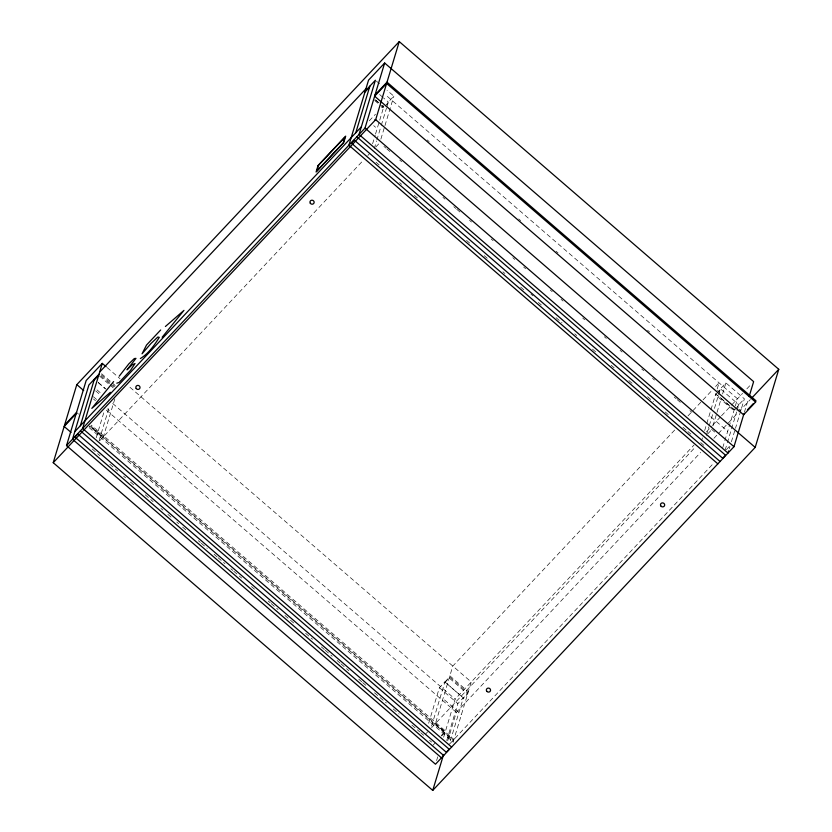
<?xml version="1.0" encoding="UTF-8"?>
<svg xmlns="http://www.w3.org/2000/svg" width="832" height="832" viewBox="0 0 832 832"><rect width="100%" height="100%" fill="white"/><g stroke="black" fill="none" stroke-linecap="round" stroke-linejoin="round"><path stroke-width="0.62" stroke-dasharray="4.16 3.12" d="M383.854 107.151L381.763 105.269M444.922 682.011L463.372 697.944L467.979 692.838L449.54 676.915L444.922 682.011L463.372 697.944M734.375 409.843L717.725 395.366M96.21 437.757L104.364 410.758M99.143 440.471L109.554 405.995M114.837 398.84L103.054 437.882L89.461 426.14M372.58 143.811L375.159 135.273M375.523 134.056L383.708 106.943M374.234 148.678L376.47 141.294M376.834 140.088L380.931 126.516M381.274 125.362L386.506 108.056M386.838 106.954L388.315 102.045L393.848 96.158L387.046 90.293M380.879 139.11L384.582 126.838M384.956 125.611L393.848 96.158M428.657 723.278L439.4 687.69L444.933 681.814L430.851 728.447M436.602 760.531L437.715 756.85M443.643 737.204L455.135 699.15L694.023 445.037M446.732 740.438L457.85 703.622L463.382 697.746L449.301 744.38M447.71 740.823L456.321 712.317L700.596 452.462M453.097 742.154L471.255 682.001L127.868 385.476M701.709 440.326L702.447 437.871M704.662 430.55L715.79 393.692M717.215 388.96L719.056 382.845L715.51 386.62M706.316 435.427L708.906 426.837M709.28 425.61L712.982 413.338M714.459 408.429L720.387 388.794L725.92 382.918L744.37 398.84L735.478 428.293M712.951 425.87L716.654 413.598M717.028 412.37L721.105 398.871M722.582 393.962L725.92 382.918M722.738 447.699L737.506 398.778L385.258 94.609M725.13 450.133L726.991 443.976M727.355 442.77L736.653 411.965M737.027 410.738L738.837 404.726L744.37 398.84M729.31 448.729L729.966 446.566M731.401 441.802L735.103 429.52M744.359 412.318L748.446 398.819M386.88 104.208L388.315 102.045L383.458 97.854M737.402 406.89L738.837 404.726L720.387 388.794L718.37 391.654M369.273 120.827L375.492 114.213M381.701 107.609L383.479 105.716M387.993 103.126L383.386 108.025L381.441 106.35M99.538 440.877L363.418 160.181M367.858 155.47L369.626 153.577M375.814 146.994L379.766 142.792M674.69 430.05L452.806 666.068L435.126 724.63L453.575 740.563M688.002 415.886L702.198 400.785M703.082 399.838L711.963 390.406M444.6 682.895L449.207 677.997L467.657 693.93L463.05 698.828M717.766 392.33L715.458 394.774L733.907 410.706L738.514 405.808M718.526 391.508L720.065 389.875M706.451 431.818L711.776 426.161M712.66 425.214L720.647 416.718M721.531 415.771L742.602 393.359M746.845 388.846L751.088 384.332M425.318 734.323L427.69 731.806M431.621 727.626L695.49 446.94M707.886 433.753L711.838 429.551M713.929 438.298L717.475 434.512M718.37 433.566L737.911 412.776M738.795 411.84L750.339 399.558M441.23 735.582L445.505 731.037L91.291 425.162M433.139 745.077L434.855 743.257M441.698 735.977L445.12 732.337L90.906 426.462M449.998 743.631L714.272 462.519M726.336 449.675L730.288 445.484M376.366 81.068L381.222 85.259M379.579 94.494L382.491 97.011M427.18 139.932L429.146 141.627M518.69 218.951L520.655 220.646M556.078 251.233L558.043 252.938M647.577 330.252L649.542 331.947M717.434 390.572L719.41 392.278M739.086 409.261L741.052 410.966M375.939 100.235L380.796 104.426M374.962 99.59L380.796 104.624M381.763 105.466L383.708 107.141M715.78 393.89L734.23 409.822M374.639 100.485L380.474 105.508M373.703 125.653L375.575 127.265M710.819 416.749L727.688 431.319M383.947 146.411L385.913 148.106M386.901 148.959L389.854 151.507M399.693 160.004L401.658 161.699M421.335 178.693L423.301 180.398M442.978 197.382L444.954 199.087M453.804 206.731L455.77 208.426M456.758 209.279L460.689 212.68M469.55 220.324L471.515 222.03M491.192 239.023L493.158 240.718M512.845 257.712L514.81 259.407M523.661 267.051L525.637 268.757M550.233 289.994L552.198 291.699M561.049 299.343L563.025 301.038M582.702 318.032L584.667 319.738M604.344 336.731L606.31 338.426M620.09 350.324L622.055 352.019M641.732 369.013L643.708 370.708M652.558 378.362L654.524 380.058M674.201 397.051L676.177 398.746M677.154 399.599L681.096 403M689.946 410.644L691.912 412.339M711.589 429.333L716.695 433.742M530.941 294.122L532.906 295.828M376.022 162.209L379.954 165.61M399.63 182.603L401.596 184.298M414.388 195.343L417.342 197.891M430.134 208.936L433.087 211.484M466.534 240.375L470.475 243.776M484.245 255.674L487.198 258.222M502.944 271.814L504.91 273.51M520.655 287.102L524.586 290.503M538.366 302.401L541.32 304.949M556.078 317.689L561.974 322.795M574.766 333.84L576.742 335.535M592.478 349.128L596.419 352.529M611.177 365.269L614.13 367.817M628.888 380.567L632.819 383.968M647.577 396.708L653.484 401.804M665.288 412.006L668.242 414.554M682.999 427.294L686.941 430.695M687.918 431.548L690.872 434.096M700.71 442.593L705.63 446.836M107.203 367.63L119.995 378.674M101.608 373.734L111.322 382.117M112.289 382.959L115.201 385.476M101.286 374.826L111.966 384.041M112.934 384.883L114.878 386.558M449.862 675.823L468.312 691.756M100.953 375.908L109.689 383.448M110.666 384.29L113.578 386.807M99.653 376.158L109.366 384.54M110.334 385.372L113.246 387.889M98.29 382.481L106.059 389.189M98.28 382.678L105.082 388.554M96.99 389.875L100.922 393.276M112.726 403.478L455.135 699.15M95.67 390.874L99.559 394.233M439.4 687.69L457.85 703.622M93.402 396.729L97.146 399.963M107.453 408.866L109.325 410.488M444.569 699.972L461.438 714.532M93.517 399.027L95.482 400.733M106.298 410.072L456.321 712.317M76.534 412.422L78.51 414.118M90.761 425.89L103.376 436.8M435.458 723.549L453.908 739.482M89.554 426.109L453.606 740.48M89.107 427.586L453.159 741.946M92.113 448.947L99.986 455.749M109.824 464.246L117.697 471.037M123.594 476.133L125.559 477.838M130.478 482.082L134.42 485.482M145.246 494.832L153.109 501.623M160.982 508.425L162.958 510.12M167.877 514.374L171.808 517.774M176.727 522.018L178.693 523.713M182.634 527.114L187.554 531.367M198.37 540.706L200.346 542.412M201.323 543.254L207.23 548.361M214.115 554.299L217.069 556.858M218.057 557.7L224.942 563.649M230.849 568.745L232.814 570.45M233.792 571.293L241.665 578.094M251.503 586.591L254.457 589.139M268.237 601.037L270.202 602.732M271.18 603.585L278.075 609.534M284.96 615.472L294.798 623.969M305.625 633.318L312.51 639.267M321.36 646.911L324.314 649.459M325.302 650.312L332.186 656.261M337.106 660.504L340.059 663.052M341.047 663.905L348.92 670.706M358.758 679.203L361.702 681.751M362.69 682.594L366.621 685.994M374.494 692.796L386.308 702.988M393.193 708.937L399.1 714.033M411.882 725.078L419.754 731.879M420.742 732.722L423.696 735.28M429.593 740.376L431.569 742.071"/><path stroke-width="1.25" d="M441.48 757.848L72.509 439.234L88.878 385.008L99.008 374.234M365.258 91.01L375.398 80.236L359.029 134.462L728 453.076L728.655 450.902M76.783 384.675L399.256 41.6L778.773 369.314L755.196 447.398L432.744 790.4L53.227 462.686L76.804 384.602L83.689 390.541M743.995 413.556L733.98 446.701L435.49 764.223L66.518 445.609L86.164 380.536L102.284 363.386L106.226 366.787M80.33 425.766L94.401 379.132M102.284 363.386L82.638 428.459L451.61 747.074M355.784 132.746L369.866 86.112M66.518 445.609L365.009 128.086L384.654 63.014L753.636 381.628L749.185 396.365M53.227 462.686L375.679 119.683L399.256 41.6M432.744 790.4L443.602 754.458M755.591 402.074L386.62 83.46L374.639 96.2L743.61 414.814L755.591 402.074L755.976 400.774L387.005 82.16L375.034 94.9M119.215 376.189L128.814 363.886L134.316 358.561L135.97 358.374L127.015 369.834L132.236 364.79L135.034 363.522L130.593 370.24L119.07 382.502L116.802 383.188M113.62 381.576L91.832 408.377L110.365 392.33M162.146 337.262L183.955 310.378L165.391 326.498M384.654 63.014L368.534 80.163L348.889 145.236L717.86 463.85M99.663 372.06L365.914 88.847M94.078 380.214L98.686 375.315M364.936 92.092L369.543 87.194M64.563 425.162L76.534 412.422M76.149 413.722L64.168 426.462L71.053 432.411M160.67 329.992L146.515 345.051L142.054 353.818L151.029 343.429L157.83 337.033L159.307 337.324C154.388 345.29 148.398 353.735 140.338 358.55M74.797 431.642L361.317 126.87M375.076 119.444L374.889 120.234M752.118 397.665L778.773 369.314M747.427 409.874L753.418 403.499M375.679 119.683L755.196 447.398M365.009 128.086L733.98 446.701M356.814 136.812L725.535 455.208L722.686 458.245L354.203 140.057L351.343 143.094L720.075 461.5M80.423 430.81L449.155 749.206L446.295 752.242L77.823 434.054L74.963 437.102L443.685 755.498M318.053 165.526L316.087 172.026L343.73 142.626L345.696 136.126L318.053 165.526M318.646 165.11L316.878 170.966L343.138 143.042L344.906 137.186L318.646 165.11M660.826 505.95A2.111 1.997 16.8 0 0 664.456 505.825A2.111 1.997 16.8 0 0 662.428 502.882A2.111 1.997 16.8 0 0 660.826 505.95M486.71 691.174A2.111 1.997 16.8 0 0 490.339 691.038A2.111 1.997 16.8 0 0 488.311 688.095A2.111 1.997 16.8 0 0 486.71 691.174M310.305 203.268A2.111 1.997 16.8 0 0 313.934 203.143A2.111 1.997 16.8 0 0 311.906 200.2A2.111 1.997 16.8 0 0 310.305 203.268M136.188 388.492A2.111 1.997 16.8 0 0 139.818 388.357A2.111 1.997 16.8 0 0 137.79 385.414A2.111 1.997 16.8 0 0 136.188 388.492"/></g></svg>
